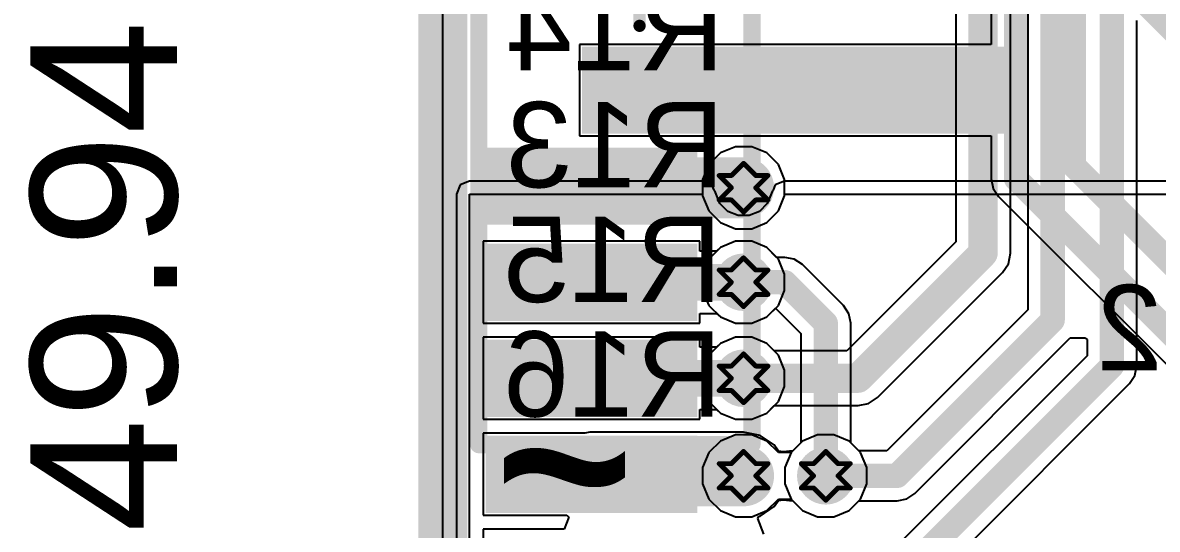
# Model space of a CAD drawing. Header units: inches. Extents: x -4 to 389, y 0 to 108.
# Drawn here: x -4.37 to 7.44, y 17.74 to 23.01 of the extents above; entities that cross this region are included whole.
import ezdxf

# ---------------------------------------------------------------- set-up
doc = ezdxf.new("R2010")
doc.units = ezdxf.units.IN
for name, color, linetype in [('Board Outline', 76, 'Continuous'), ('Bottom Layer', 5, 'Continuous'), ('Bottom Overlay', 54, 'Continuous'), ('Dimension', 6, 'Continuous'), ('Drill Drawing', 1, 'Continuous'), ('Signal_1', 16, 'Continuous'), ('Signal_2', 76, 'Continuous'), ('Top Layer', 1, 'Continuous'), ('Top Overlay', 2, 'Continuous'), ('Top Paste', 8, 'Continuous'), ('Top Solder', 216, 'Continuous'), ('Via Holes', 16, 'Continuous')]:
    doc.layers.add(name, color=color, linetype=linetype)
doc.styles.add('Arial', font='', dxfattribs={"height": 0.2})
doc.styles.add('Arial_Bold', font='', dxfattribs={"height": 0.2})
doc.styles.get('Arial').set_extended_font_data('Arial')
doc.styles.get('Arial_Bold').set_extended_font_data('Arial', bold=True)

msp = doc.modelspace()

# ---------------------------------------------------------------- hatches: boundary and pattern name
at = {"layer": 'Bottom Layer'}
h = msp.add_hatch(color=5, dxfattribs=at)
edge = h.paths.add_edge_path()
edge.add_arc((3.132, 21.294), 0.3, 0, 360)
h = msp.add_hatch(color=5, dxfattribs=at)
edge = h.paths.add_edge_path()
edge.add_arc((3.132, 20.31), 0.3, 0, 360)
h = msp.add_hatch(color=5, dxfattribs=at)
edge = h.paths.add_edge_path()
edge.add_arc((3.132, 19.31), 0.3, 0, 360)
h = msp.add_hatch(color=5, dxfattribs=at)
edge = h.paths.add_edge_path()
edge.add_arc((3.132, 18.294), 0.3, 0, 360)
h = msp.add_hatch(color=5, dxfattribs=at)
edge = h.paths.add_edge_path()
edge.add_arc((3.988, 18.294), 0.3, 0, 360)
at = {"layer": 'Signal_1'}
h = msp.add_hatch(color=16, dxfattribs=at)
edge = h.paths.add_edge_path()
edge.add_arc((3.132, 21.294), 0.3, 0, 360)
h = msp.add_hatch(color=16, dxfattribs=at)
edge = h.paths.add_edge_path()
edge.add_arc((3.132, 20.31), 0.3, 0, 360)
h = msp.add_hatch(color=16, dxfattribs=at)
edge = h.paths.add_edge_path()
edge.add_arc((3.132, 19.31), 0.3, 0, 360)
h = msp.add_hatch(color=16, dxfattribs=at)
edge = h.paths.add_edge_path()
edge.add_arc((3.132, 18.294), 0.3, 0, 360)
h = msp.add_hatch(color=16, dxfattribs=at)
edge = h.paths.add_edge_path()
edge.add_arc((3.988, 18.294), 0.3, 0, 360)
at = {"layer": 'Signal_2'}
h = msp.add_hatch(color=76, dxfattribs=at)
edge = h.paths.add_edge_path()
edge.add_arc((3.132, 21.294), 0.3, 0, 360)
h = msp.add_hatch(color=76, dxfattribs=at)
edge = h.paths.add_edge_path()
edge.add_arc((3.132, 20.31), 0.3, 0, 360)
h = msp.add_hatch(color=76, dxfattribs=at)
edge = h.paths.add_edge_path()
edge.add_arc((3.132, 19.31), 0.3, 0, 360)
h = msp.add_hatch(color=76, dxfattribs=at)
edge = h.paths.add_edge_path()
edge.add_arc((3.132, 18.294), 0.3, 0, 360)
h = msp.add_hatch(color=76, dxfattribs=at)
edge = h.paths.add_edge_path()
edge.add_arc((3.988, 18.294), 0.3, 0, 360)
at = {"layer": 'Top Layer'}
for points in [[(1.549, 21.96), (1.549, 22.66), (5.749, 22.66), (5.749, 21.96)], [(0.549, 21.01), (0.549, 21.61), (2.549, 21.61), (2.549, 21.01)], [(0.549, 20.01), (0.549, 20.61), (2.549, 20.61), (2.549, 20.01)], [(0.549, 19.01), (0.549, 19.61), (2.549, 19.61), (2.549, 19.01)], [(0.549, 18.01), (0.549, 18.61), (2.549, 18.61), (2.549, 18.01)]]:
    msp.add_hatch(color=1, dxfattribs=at).paths.add_polyline_path(points)
h = msp.add_hatch(color=1, dxfattribs=at)
edge = h.paths.add_edge_path()
edge.add_arc((3.132, 21.294), 0.3, 0, 360)
h = msp.add_hatch(color=1, dxfattribs=at)
edge = h.paths.add_edge_path()
edge.add_arc((3.132, 20.31), 0.3, 0, 360)
h = msp.add_hatch(color=1, dxfattribs=at)
edge = h.paths.add_edge_path()
edge.add_arc((3.132, 19.31), 0.3, 0, 360)
h = msp.add_hatch(color=1, dxfattribs=at)
edge = h.paths.add_edge_path()
edge.add_arc((3.132, 18.294), 0.3, 0, 360)
h = msp.add_hatch(color=1, dxfattribs=at)
edge = h.paths.add_edge_path()
edge.add_arc((3.988, 18.294), 0.3, 0, 360)
at = {"layer": 'Top Paste'}
for points in [[(1.549, 21.96), (1.549, 22.66), (5.749, 22.66), (5.749, 21.96)], [(0.549, 21.01), (0.549, 21.61), (2.549, 21.61), (2.549, 21.01)], [(0.549, 20.01), (0.549, 20.61), (2.549, 20.61), (2.549, 20.01)], [(0.549, 19.01), (0.549, 19.61), (2.549, 19.61), (2.549, 19.01)], [(0.549, 18.01), (0.549, 18.61), (2.549, 18.61), (2.549, 18.01)]]:
    msp.add_hatch(color=8, dxfattribs=at).paths.add_polyline_path(points)
at = {"layer": 'Top Solder'}
for points in [[(1.448, 21.858), (1.448, 22.762), (5.851, 22.762), (5.851, 21.858)], [(0.448, 20.908), (0.448, 21.712), (2.651, 21.712), (2.651, 20.908)], [(0.448, 19.908), (0.448, 20.712), (2.651, 20.712), (2.651, 19.908)], [(0.448, 18.908), (0.448, 19.712), (2.651, 19.712), (2.651, 18.908)], [(0.448, 17.908), (0.448, 18.712), (2.651, 18.712), (2.651, 17.908)]]:
    msp.add_hatch(color=216, dxfattribs=at).paths.add_polyline_path(points)
at = {"layer": 'Via Holes'}
h = msp.add_hatch(color=7, dxfattribs=at)
edge = h.paths.add_edge_path()
edge.add_arc((3.132, 21.294), 0.15, 0, 360)
h = msp.add_hatch(color=7, dxfattribs=at)
edge = h.paths.add_edge_path()
edge.add_arc((3.132, 20.31), 0.15, 0, 360)
h = msp.add_hatch(color=7, dxfattribs=at)
edge = h.paths.add_edge_path()
edge.add_arc((3.132, 19.31), 0.15, 0, 360)
h = msp.add_hatch(color=7, dxfattribs=at)
edge = h.paths.add_edge_path()
edge.add_arc((3.132, 18.294), 0.15, 0, 360)
h = msp.add_hatch(color=7, dxfattribs=at)
edge = h.paths.add_edge_path()
edge.add_arc((3.988, 18.294), 0.15, 0, 360)

# ---------------------------------------------------------------- linework, layer by layer
at = {"layer": 'Board Outline', "const_width": 0.508}
msp.add_lwpolyline([(0, 49.936), (0, 0)], dxfattribs=at)
at = {"layer": 'Bottom Layer'}
for p, q in [((0, 0), (0, 49.853)), ((0.182, 21.323), (0.142, 21.226)), ((0.279, 21.363), (0.182, 21.323)), ((2.705, 21.363), (0.279, 21.363)), ((2.802, 21.323), (2.705, 21.363)), ((2.824, 21.269), (2.802, 21.323)), ((2.832, 21.262), (2.824, 21.269)), ((3.439, 21.269), (3.432, 21.262)), ((3.461, 21.323), (3.439, 21.269)), ((3.559, 21.363), (3.461, 21.323)), ((10.025, 21.363), (3.559, 21.363)), ((0.142, 21.226), (0.142, 11.303)), ((0.279, 11.303), (0.279, 21.226)), ((0.279, 21.226), (2.705, 21.226)), ((2.705, 21.226), (2.705, 21.209)), ((2.705, 21.209), (2.77, 21.052)), ((2.886, 21.13), (2.832, 21.262)), ((3.432, 21.262), (3.377, 21.13)), ((3.494, 21.052), (3.559, 21.209)), ((3.559, 21.209), (3.559, 21.226)), ((3.559, 21.226), (10.025, 21.226)), ((2.77, 21.052), (2.89, 20.932)), ((2.968, 21.048), (2.886, 21.13)), ((3.074, 21.004), (2.968, 21.048)), ((3.296, 21.048), (3.189, 21.004)), ((3.377, 21.13), (3.296, 21.048)), ((3.373, 20.932), (3.494, 21.052)), ((2.89, 20.932), (3.047, 20.867)), ((3.189, 21.004), (3.074, 21.004)), ((3.217, 20.867), (3.373, 20.932)), ((3.047, 20.867), (3.217, 20.867)), ((3.047, 20.737), (2.89, 20.672)), ((3.217, 20.737), (3.047, 20.737)), ((3.373, 20.672), (3.217, 20.737)), ((2.89, 20.672), (2.77, 20.551)), ((3.476, 20.569), (3.373, 20.672)), ((3.561, 20.569), (3.476, 20.569)), ((3.66, 20.549), (3.561, 20.569)), ((2.77, 20.551), (2.705, 20.395)), ((3.744, 20.493), (3.66, 20.549)), ((4.171, 20.066), (3.744, 20.493)), ((2.705, 20.395), (2.705, 20.225)), ((2.705, 20.225), (2.77, 20.068)), ((2.77, 20.068), (2.89, 19.948)), ((3.373, 19.948), (3.465, 20.039)), ((3.465, 20.039), (3.729, 19.776)), ((4.227, 19.982), (4.171, 20.066)), ((4.247, 19.883), (4.227, 19.982)), ((2.89, 19.948), (3.047, 19.883)), ((3.047, 19.883), (3.217, 19.883)), ((3.217, 19.883), (3.373, 19.948)), ((4.247, 18.639), (4.247, 19.883)), ((3.047, 19.737), (2.89, 19.672)), ((3.217, 19.737), (3.047, 19.737)), ((3.373, 19.672), (3.217, 19.737)), ((3.729, 19.776), (3.729, 18.639)), ((2.89, 19.672), (2.77, 19.552)), ((3.494, 19.552), (3.373, 19.672)), ((2.77, 19.552), (2.705, 19.395)), ((3.559, 19.395), (3.494, 19.552)), ((2.705, 19.395), (2.705, 19.225)), ((3.559, 19.225), (3.559, 19.395)), ((2.705, 19.225), (2.77, 19.068)), ((3.494, 19.068), (3.559, 19.225)), ((2.77, 19.068), (2.89, 18.948)), ((3.373, 18.948), (3.494, 19.068)), ((2.89, 18.948), (3.047, 18.883)), ((3.217, 18.883), (3.373, 18.948)), ((3.047, 18.883), (3.217, 18.883)), ((3.047, 18.721), (2.89, 18.656)), ((3.217, 18.721), (3.047, 18.721)), ((3.373, 18.656), (3.217, 18.721)), ((2.89, 18.656), (2.77, 18.536)), ((3.494, 18.536), (3.373, 18.656)), ((3.729, 18.639), (3.626, 18.536)), ((4.35, 18.536), (4.247, 18.639)), ((2.77, 18.536), (2.705, 18.379)), ((3.626, 18.536), (3.494, 18.536)), ((4.415, 18.379), (4.35, 18.536)), ((2.705, 18.379), (2.705, 18.209)), ((4.415, 18.209), (4.415, 18.379)), ((2.705, 18.209), (2.77, 18.052)), ((4.35, 18.052), (4.415, 18.209)), ((2.77, 18.052), (2.89, 17.932)), ((3.373, 17.932), (3.494, 18.052)), ((3.494, 18.052), (3.626, 18.052)), ((3.626, 18.052), (3.746, 17.932)), ((4.23, 17.932), (4.35, 18.052)), ((2.89, 17.932), (3.047, 17.867)), ((3.047, 17.867), (3.217, 17.867)), ((3.217, 17.867), (3.373, 17.932)), ((3.746, 17.932), (3.903, 17.867)), ((3.903, 17.867), (4.073, 17.867)), ((4.073, 17.867), (4.23, 17.932))]:
    msp.add_line(p, q, dxfattribs=at)
at = {"layer": 'Bottom Layer', "const_width": 0.254}
for points in [[(3.132, 20.31), (3.561, 20.31)], [(3.561, 20.31), (3.988, 19.883)], [(3.988, 18.294), (3.988, 19.883)]]:
    msp.add_lwpolyline(points, dxfattribs=at)
at = {"layer": 'Bottom Layer', "const_width": 0.127}
for points in [[(3.068, 20.31, 1), (3.195, 20.31, 1)], [(3.498, 20.31, 1), (3.625, 20.31, 1)], [(3.498, 20.31, 1), (3.625, 20.31, 1)], [(3.924, 19.883, 1), (4.051, 19.883, 1)], [(3.924, 19.883, 1), (4.051, 19.883, 1)], [(3.924, 18.294, 1), (4.051, 18.294, 1)]]:
    msp.add_lwpolyline(points, format="xyb", close=True, dxfattribs=at)
at = {"layer": 'Bottom Overlay', "const_width": 0.178}
for points in [[(0.375, 18.618), (0.375, 27.28)], [(3.22, 18.618), (3.22, 27.28)], [(0.375, 18.618), (3.22, 18.618)]]:
    msp.add_lwpolyline(points, dxfattribs=at)
at = {"layer": 'Bottom Overlay', "const_width": 0.0889}
for points in [[(0.33, 18.618, 1), (0.419, 18.618, 1)], [(0.33, 18.618, 1), (0.419, 18.618, 1)], [(3.175, 18.618, 1), (3.264, 18.618, 1)], [(3.175, 18.618, 1), (3.264, 18.618, 1)]]:
    msp.add_lwpolyline(points, format="xyb", close=True, dxfattribs=at)
at = {"layer": 'Dimension', "const_width": 0.254}
msp.add_lwpolyline([(0, 0.508), (0, 53.289)], dxfattribs=at)
at = {"layer": 'Drill Drawing', "const_width": 0.0508}
for points in [[(3.005, 21.421), (3.132, 21.548)], [(3.132, 21.548), (3.259, 21.421)], [(2.878, 21.421), (3.005, 21.294)], [(2.878, 21.421), (3.005, 21.421)], [(3.259, 21.421), (3.386, 21.421)], [(3.259, 21.294), (3.386, 21.421)], [(2.878, 21.167), (3.005, 21.294)], [(3.259, 21.294), (3.386, 21.167)], [(2.878, 21.167), (3.005, 21.167)], [(3.005, 21.167), (3.132, 21.04)], [(3.132, 21.04), (3.259, 21.167)], [(3.259, 21.167), (3.386, 21.167)], [(3.005, 20.437), (3.132, 20.564)], [(3.132, 20.564), (3.259, 20.437)], [(2.878, 20.437), (3.005, 20.31)], [(2.878, 20.437), (3.005, 20.437)], [(3.259, 20.437), (3.386, 20.437)], [(3.259, 20.31), (3.386, 20.437)], [(2.878, 20.183), (3.005, 20.31)], [(3.259, 20.31), (3.386, 20.183)], [(2.878, 20.183), (3.005, 20.183)], [(3.005, 20.183), (3.132, 20.056)], [(3.132, 20.056), (3.259, 20.183)], [(3.259, 20.183), (3.386, 20.183)], [(3.005, 19.437), (3.132, 19.564)], [(3.132, 19.564), (3.259, 19.437)], [(2.878, 19.437), (3.005, 19.31)], [(2.878, 19.437), (3.005, 19.437)], [(3.259, 19.437), (3.386, 19.437)], [(3.259, 19.31), (3.386, 19.437)], [(2.878, 19.183), (3.005, 19.31)], [(3.259, 19.31), (3.386, 19.183)], [(2.878, 19.183), (3.005, 19.183)], [(3.005, 19.183), (3.132, 19.056)], [(3.132, 19.056), (3.259, 19.183)], [(3.259, 19.183), (3.386, 19.183)], [(3.005, 18.421), (3.132, 18.548)], [(3.132, 18.548), (3.259, 18.421)], [(3.861, 18.421), (3.988, 18.548)], [(3.988, 18.548), (4.115, 18.421)], [(2.878, 18.421), (3.005, 18.294)], [(2.878, 18.421), (3.005, 18.421)], [(3.259, 18.421), (3.386, 18.421)], [(3.259, 18.294), (3.386, 18.421)], [(3.734, 18.421), (3.861, 18.294)], [(3.734, 18.421), (3.861, 18.421)], [(4.115, 18.421), (4.242, 18.421)], [(4.115, 18.294), (4.242, 18.421)], [(2.878, 18.167), (3.005, 18.294)], [(3.259, 18.294), (3.386, 18.167)], [(3.734, 18.167), (3.861, 18.294)], [(4.115, 18.294), (4.242, 18.167)], [(2.878, 18.167), (3.005, 18.167)], [(3.005, 18.167), (3.132, 18.04)], [(3.132, 18.04), (3.259, 18.167)], [(3.259, 18.167), (3.386, 18.167)], [(3.734, 18.167), (3.861, 18.167)], [(3.861, 18.167), (3.988, 18.04)], [(3.988, 18.04), (4.115, 18.167)], [(4.115, 18.167), (4.242, 18.167)]]:
    msp.add_lwpolyline(points, dxfattribs=at)
at = {"layer": 'Drill Drawing', "const_width": 0.0254}
for points in [[(3.119, 21.548, 1), (3.144, 21.548, 1)], [(3.119, 21.548, 1), (3.144, 21.548, 1)], [(2.865, 21.421, 1), (2.89, 21.421, 1)], [(2.865, 21.421, 1), (2.89, 21.421, 1)], [(2.992, 21.421, 1), (3.017, 21.421, 1)], [(2.992, 21.421, 1), (3.017, 21.421, 1)], [(3.246, 21.421, 1), (3.271, 21.421, 1)], [(3.246, 21.421, 1), (3.271, 21.421, 1)], [(3.373, 21.421, 1), (3.398, 21.421, 1)], [(3.373, 21.421, 1), (3.398, 21.421, 1)], [(2.992, 21.294, 1), (3.017, 21.294, 1)], [(2.992, 21.294, 1), (3.017, 21.294, 1)], [(3.246, 21.294, 1), (3.271, 21.294, 1)], [(3.246, 21.294, 1), (3.271, 21.294, 1)], [(2.865, 21.167, 1), (2.89, 21.167, 1)], [(2.865, 21.167, 1), (2.89, 21.167, 1)], [(2.992, 21.167, 1), (3.017, 21.167, 1)], [(2.992, 21.167, 1), (3.017, 21.167, 1)], [(3.246, 21.167, 1), (3.271, 21.167, 1)], [(3.246, 21.167, 1), (3.271, 21.167, 1)], [(3.373, 21.167, 1), (3.398, 21.167, 1)], [(3.373, 21.167, 1), (3.398, 21.167, 1)], [(3.119, 21.04, 1), (3.144, 21.04, 1)], [(3.119, 21.04, 1), (3.144, 21.04, 1)], [(3.119, 20.564, 1), (3.144, 20.564, 1)], [(3.119, 20.564, 1), (3.144, 20.564, 1)], [(2.865, 20.437, 1), (2.89, 20.437, 1)], [(2.865, 20.437, 1), (2.89, 20.437, 1)], [(2.992, 20.437, 1), (3.017, 20.437, 1)], [(2.992, 20.437, 1), (3.017, 20.437, 1)], [(3.246, 20.437, 1), (3.271, 20.437, 1)], [(3.246, 20.437, 1), (3.271, 20.437, 1)], [(3.373, 20.437, 1), (3.398, 20.437, 1)], [(3.373, 20.437, 1), (3.398, 20.437, 1)], [(2.992, 20.31, 1), (3.017, 20.31, 1)], [(2.992, 20.31, 1), (3.017, 20.31, 1)], [(3.246, 20.31, 1), (3.271, 20.31, 1)], [(3.246, 20.31, 1), (3.271, 20.31, 1)], [(2.865, 20.183, 1), (2.89, 20.183, 1)], [(2.865, 20.183, 1), (2.89, 20.183, 1)], [(2.992, 20.183, 1), (3.017, 20.183, 1)], [(2.992, 20.183, 1), (3.017, 20.183, 1)], [(3.246, 20.183, 1), (3.271, 20.183, 1)], [(3.246, 20.183, 1), (3.271, 20.183, 1)], [(3.373, 20.183, 1), (3.398, 20.183, 1)], [(3.373, 20.183, 1), (3.398, 20.183, 1)], [(3.119, 20.056, 1), (3.144, 20.056, 1)], [(3.119, 20.056, 1), (3.144, 20.056, 1)], [(3.119, 19.564, 1), (3.144, 19.564, 1)], [(3.119, 19.564, 1), (3.144, 19.564, 1)], [(2.865, 19.437, 1), (2.89, 19.437, 1)], [(2.865, 19.437, 1), (2.89, 19.437, 1)], [(2.992, 19.437, 1), (3.017, 19.437, 1)], [(2.992, 19.437, 1), (3.017, 19.437, 1)], [(3.246, 19.437, 1), (3.271, 19.437, 1)], [(3.246, 19.437, 1), (3.271, 19.437, 1)], [(3.373, 19.437, 1), (3.398, 19.437, 1)], [(3.373, 19.437, 1), (3.398, 19.437, 1)], [(2.992, 19.31, 1), (3.017, 19.31, 1)], [(2.992, 19.31, 1), (3.017, 19.31, 1)], [(3.246, 19.31, 1), (3.271, 19.31, 1)], [(3.246, 19.31, 1), (3.271, 19.31, 1)], [(2.865, 19.183, 1), (2.89, 19.183, 1)], [(2.865, 19.183, 1), (2.89, 19.183, 1)], [(2.992, 19.183, 1), (3.017, 19.183, 1)], [(2.992, 19.183, 1), (3.017, 19.183, 1)], [(3.246, 19.183, 1), (3.271, 19.183, 1)], [(3.246, 19.183, 1), (3.271, 19.183, 1)], [(3.373, 19.183, 1), (3.398, 19.183, 1)], [(3.373, 19.183, 1), (3.398, 19.183, 1)], [(3.119, 19.056, 1), (3.144, 19.056, 1)], [(3.119, 19.056, 1), (3.144, 19.056, 1)], [(3.119, 18.548, 1), (3.144, 18.548, 1)], [(3.119, 18.548, 1), (3.144, 18.548, 1)], [(3.975, 18.548, 1), (4, 18.548, 1)], [(3.975, 18.548, 1), (4, 18.548, 1)], [(2.865, 18.421, 1), (2.89, 18.421, 1)], [(2.865, 18.421, 1), (2.89, 18.421, 1)], [(2.992, 18.421, 1), (3.017, 18.421, 1)], [(2.992, 18.421, 1), (3.017, 18.421, 1)], [(3.246, 18.421, 1), (3.271, 18.421, 1)], [(3.246, 18.421, 1), (3.271, 18.421, 1)], [(3.373, 18.421, 1), (3.398, 18.421, 1)], [(3.373, 18.421, 1), (3.398, 18.421, 1)], [(3.721, 18.421, 1), (3.747, 18.421, 1)], [(3.721, 18.421, 1), (3.747, 18.421, 1)], [(3.848, 18.421, 1), (3.873, 18.421, 1)], [(3.848, 18.421, 1), (3.873, 18.421, 1)], [(4.102, 18.421, 1), (4.128, 18.421, 1)], [(4.102, 18.421, 1), (4.128, 18.421, 1)], [(4.229, 18.421, 1), (4.255, 18.421, 1)], [(4.229, 18.421, 1), (4.255, 18.421, 1)], [(2.992, 18.294, 1), (3.017, 18.294, 1)], [(2.992, 18.294, 1), (3.017, 18.294, 1)], [(3.246, 18.294, 1), (3.271, 18.294, 1)], [(3.246, 18.294, 1), (3.271, 18.294, 1)], [(3.848, 18.294, 1), (3.873, 18.294, 1)], [(3.848, 18.294, 1), (3.873, 18.294, 1)], [(4.102, 18.294, 1), (4.128, 18.294, 1)], [(4.102, 18.294, 1), (4.128, 18.294, 1)], [(2.865, 18.167, 1), (2.89, 18.167, 1)], [(2.865, 18.167, 1), (2.89, 18.167, 1)], [(2.992, 18.167, 1), (3.017, 18.167, 1)], [(2.992, 18.167, 1), (3.017, 18.167, 1)], [(3.246, 18.167, 1), (3.271, 18.167, 1)], [(3.246, 18.167, 1), (3.271, 18.167, 1)], [(3.373, 18.167, 1), (3.398, 18.167, 1)], [(3.373, 18.167, 1), (3.398, 18.167, 1)], [(3.721, 18.167, 1), (3.747, 18.167, 1)], [(3.721, 18.167, 1), (3.747, 18.167, 1)], [(3.848, 18.167, 1), (3.873, 18.167, 1)], [(3.848, 18.167, 1), (3.873, 18.167, 1)], [(4.102, 18.167, 1), (4.128, 18.167, 1)], [(4.102, 18.167, 1), (4.128, 18.167, 1)], [(4.229, 18.167, 1), (4.255, 18.167, 1)], [(4.229, 18.167, 1), (4.255, 18.167, 1)], [(3.119, 18.04, 1), (3.144, 18.04, 1)], [(3.119, 18.04, 1), (3.144, 18.04, 1)], [(3.975, 18.04, 1), (4, 18.04, 1)], [(3.975, 18.04, 1), (4, 18.04, 1)]]:
    msp.add_lwpolyline(points, format="xyb", close=True, dxfattribs=at)
at = {"layer": 'Signal_1'}
for p, q in [((0, 0), (0, 49.853)), ((2.89, 21.656), (2.77, 21.536)), ((3.047, 21.721), (2.89, 21.656)), ((3.217, 21.721), (3.047, 21.721)), ((3.373, 21.656), (3.217, 21.721)), ((3.494, 21.536), (3.373, 21.656)), ((2.77, 21.536), (2.705, 21.379)), ((3.559, 21.379), (3.494, 21.536)), ((2.705, 21.379), (2.705, 21.209)), ((3.559, 21.209), (3.559, 21.379)), ((2.705, 21.209), (2.77, 21.052)), ((3.494, 21.052), (3.559, 21.209)), ((2.77, 21.052), (2.89, 20.932)), ((3.373, 20.932), (3.494, 21.052)), ((2.89, 20.932), (3.047, 20.867)), ((3.217, 20.867), (3.373, 20.932)), ((3.047, 20.867), (3.217, 20.867)), ((3.047, 20.737), (2.89, 20.672)), ((3.217, 20.737), (3.047, 20.737)), ((3.373, 20.672), (3.217, 20.737)), ((2.89, 20.672), (2.77, 20.551)), ((3.494, 20.551), (3.373, 20.672)), ((2.77, 20.551), (2.705, 20.395)), ((3.559, 20.395), (3.494, 20.551)), ((2.705, 20.395), (2.705, 20.225)), ((3.559, 20.225), (3.559, 20.395)), ((2.705, 20.225), (2.77, 20.068)), ((3.494, 20.068), (3.559, 20.225)), ((2.77, 20.068), (2.89, 19.948)), ((3.373, 19.948), (3.494, 20.068)), ((2.89, 19.948), (3.047, 19.883)), ((3.047, 19.883), (3.217, 19.883)), ((3.217, 19.883), (3.373, 19.948)), ((3.047, 19.737), (2.89, 19.672)), ((3.217, 19.737), (3.047, 19.737)), ((3.373, 19.672), (3.217, 19.737)), ((2.89, 19.672), (2.77, 19.552)), ((3.494, 19.552), (3.373, 19.672)), ((2.77, 19.552), (2.705, 19.395)), ((3.559, 19.395), (3.494, 19.552)), ((2.705, 19.395), (2.705, 19.225)), ((3.559, 19.225), (3.559, 19.395)), ((2.705, 19.225), (2.77, 19.068)), ((3.494, 19.068), (3.559, 19.225)), ((2.77, 19.068), (2.89, 18.948)), ((3.373, 18.948), (3.494, 19.068)), ((2.89, 18.948), (3.047, 18.883)), ((3.217, 18.883), (3.373, 18.948)), ((3.047, 18.883), (3.217, 18.883)), ((3.903, 18.721), (3.746, 18.656)), ((4.073, 18.721), (3.903, 18.721)), ((4.23, 18.656), (4.073, 18.721)), ((3.746, 18.656), (3.626, 18.536)), ((4.35, 18.536), (4.23, 18.656)), ((3.626, 18.536), (3.561, 18.379)), ((4.415, 18.379), (4.35, 18.536)), ((3.561, 18.379), (3.561, 18.209)), ((4.415, 18.209), (4.415, 18.379)), ((3.561, 18.209), (3.626, 18.052)), ((4.35, 18.052), (4.415, 18.209)), ((3.626, 18.052), (3.746, 17.932)), ((4.23, 17.932), (4.35, 18.052)), ((3.746, 17.932), (3.903, 17.867)), ((3.903, 17.867), (4.073, 17.867)), ((4.073, 17.867), (4.23, 17.932))]:
    msp.add_line(p, q, dxfattribs=at)
at = {"layer": 'Signal_2'}
for p, q in [((0, 0), (0, 49.853)), ((5.341, 23.75), (5.341, 20.73)), ((5.911, 20.612), (5.911, 23.632)), ((6.091, 23.419), (6.091, 20.021)), ((7.226, 19.438), (7.226, 23.034)), ((2.89, 21.656), (2.77, 21.536)), ((3.047, 21.721), (2.89, 21.656)), ((3.217, 21.721), (3.047, 21.721)), ((3.373, 21.656), (3.217, 21.721)), ((3.494, 21.536), (3.373, 21.656)), ((2.77, 21.536), (2.705, 21.379)), ((3.559, 21.379), (3.494, 21.536)), ((2.705, 21.379), (2.705, 21.209)), ((3.559, 21.209), (3.559, 21.379)), ((2.705, 21.209), (2.77, 21.052)), ((3.494, 21.052), (3.559, 21.209)), ((2.77, 21.052), (2.89, 20.932)), ((3.373, 20.932), (3.494, 21.052)), ((2.89, 20.932), (3.047, 20.867)), ((3.217, 20.867), (3.373, 20.932)), ((3.047, 20.867), (3.217, 20.867)), ((3.047, 20.737), (2.89, 20.672)), ((3.217, 20.737), (3.047, 20.737)), ((3.373, 20.672), (3.217, 20.737)), ((5.341, 20.73), (4.206, 19.595)), ((2.89, 20.672), (2.77, 20.551)), ((3.494, 20.551), (3.373, 20.672)), ((5.889, 20.503), (5.911, 20.612)), ((2.77, 20.551), (2.705, 20.395)), ((3.559, 20.395), (3.494, 20.551)), ((5.827, 20.41), (5.889, 20.503)), ((2.705, 20.395), (2.705, 20.225)), ((3.559, 20.225), (3.559, 20.395)), ((4.526, 19.109), (5.827, 20.41)), ((5.827, 20.41), (5.827, 20.41)), ((2.705, 20.225), (2.77, 20.068)), ((3.494, 20.068), (3.559, 20.225)), ((2.77, 20.068), (2.89, 19.948)), ((3.373, 19.948), (3.494, 20.068)), ((6.091, 20.021), (4.623, 18.553)), ((2.89, 19.948), (3.047, 19.883)), ((3.047, 19.883), (3.217, 19.883)), ((3.217, 19.883), (3.373, 19.948)), ((3.047, 19.737), (2.89, 19.672)), ((3.217, 19.737), (3.047, 19.737)), ((3.373, 19.672), (3.217, 19.737)), ((4.914, 18.111), (6.533, 19.73)), ((6.533, 19.73), (6.686, 19.73)), ((6.686, 19.73), (6.708, 19.714)), ((2.89, 19.672), (2.77, 19.552)), ((3.451, 19.595), (3.373, 19.672)), ((6.708, 19.714), (6.708, 19.545)), ((2.77, 19.552), (2.705, 19.395)), ((4.206, 19.595), (3.451, 19.595)), ((6.708, 19.545), (4.731, 17.569)), ((2.705, 19.395), (2.705, 19.225)), ((7.206, 19.339), (7.226, 19.438)), ((7.15, 19.255), (7.206, 19.339)), ((2.705, 19.225), (2.77, 19.068)), ((5.022, 17.127), (7.15, 19.255)), ((2.77, 19.068), (2.89, 18.948)), ((3.373, 18.948), (3.451, 19.025)), ((3.451, 19.025), (4.324, 19.025)), ((4.324, 19.025), (4.433, 19.047)), ((4.324, 19.025), (4.324, 19.025)), ((4.433, 19.047), (4.526, 19.109)), ((2.89, 18.948), (3.047, 18.883)), ((3.217, 18.883), (3.373, 18.948)), ((3.047, 18.883), (3.217, 18.883)), ((3.903, 18.721), (3.746, 18.656)), ((4.073, 18.721), (3.903, 18.721)), ((4.23, 18.656), (4.073, 18.721)), ((3.746, 18.656), (3.626, 18.536)), ((4.333, 18.553), (4.23, 18.656)), ((4.623, 18.553), (4.333, 18.553)), ((3.626, 18.536), (3.561, 18.379)), ((3.561, 18.379), (3.561, 18.209)), ((3.561, 18.209), (3.626, 18.052)), ((4.83, 18.055), (4.914, 18.111)), ((3.626, 18.052), (3.746, 17.932)), ((4.23, 17.932), (4.333, 18.035)), ((4.333, 18.035), (4.73, 18.035)), ((4.73, 18.035), (4.83, 18.055)), ((3.746, 17.932), (3.903, 17.867)), ((3.903, 17.867), (4.073, 17.867)), ((4.073, 17.867), (4.23, 17.932))]:
    msp.add_line(p, q, dxfattribs=at)
for points, const_width in [([(5.626, 20.612), (5.626, 23.75)], 0.305), ([(6.35, 19.914), (6.35, 23.419)], 0.254), ([(6.967, 19.438), (6.967, 23.141)], 0.254), ([(4.324, 19.31), (5.626, 20.612)], 0.305), ([(4.73, 18.294), (6.35, 19.914)], 0.254), ([(4.838, 17.31), (6.967, 19.438)], 0.254), ([(3.132, 19.31), (4.324, 19.31)], 0.305), ([(3.988, 18.294), (4.73, 18.294)], 0.254)]:
    msp.add_lwpolyline(points, dxfattribs=dict(at, const_width=const_width))
for points, const_width in [([(5.55, 20.612, 1), (5.702, 20.612, 1)], 0.152), ([(5.55, 20.612, 1), (5.702, 20.612, 1)], 0.152), ([(6.286, 19.914, 1), (6.413, 19.914, 1)], 0.127), ([(6.286, 19.914, 1), (6.413, 19.914, 1)], 0.127), ([(6.903, 19.438, 1), (7.03, 19.438, 1)], 0.127), ([(6.903, 19.438, 1), (7.03, 19.438, 1)], 0.127), ([(3.055, 19.31, 1), (3.208, 19.31, 1)], 0.152), ([(4.248, 19.31, 1), (4.4, 19.31, 1)], 0.152), ([(4.248, 19.31, 1), (4.4, 19.31, 1)], 0.152), ([(3.924, 18.294, 1), (4.051, 18.294, 1)], 0.127), ([(4.667, 18.294, 1), (4.794, 18.294, 1)], 0.127), ([(4.667, 18.294, 1), (4.794, 18.294, 1)], 0.127)]:
    msp.add_lwpolyline(points, format="xyb", close=True, dxfattribs=dict(at, const_width=const_width))
at = {"layer": 'Top Layer'}
for p, q in [((0, 0), (0, 49.853)), ((5.711, 30.42), (5.711, 22.787)), ((5.711, 22.787), (1.422, 22.787)), ((1.422, 22.787), (1.422, 21.833)), ((1.422, 21.833), (5.711, 21.833)), ((5.711, 21.833), (5.711, 21.386)), ((5.711, 21.386), (5.731, 21.287)), ((5.731, 21.287), (5.787, 21.203)), ((5.787, 21.203), (8.631, 18.359)), ((2.676, 20.737), (0.422, 20.737)), ((0.422, 20.737), (0.422, 19.883)), ((2.676, 20.633), (2.676, 20.737)), ((3.047, 20.737), (2.89, 20.672)), ((3.217, 20.737), (3.047, 20.737)), ((3.373, 20.672), (3.217, 20.737)), ((2.851, 20.633), (2.676, 20.633)), ((2.89, 20.672), (2.851, 20.633)), ((3.494, 20.551), (3.373, 20.672)), ((3.559, 20.395), (3.494, 20.551)), ((3.559, 20.225), (3.559, 20.395)), ((3.494, 20.068), (3.559, 20.225)), ((2.676, 19.883), (2.676, 19.986)), ((2.676, 19.986), (2.851, 19.986)), ((2.851, 19.986), (2.89, 19.948)), ((3.373, 19.948), (3.494, 20.068)), ((0.422, 19.883), (2.676, 19.883)), ((2.89, 19.948), (3.047, 19.883)), ((3.047, 19.883), (3.217, 19.883)), ((3.217, 19.883), (3.373, 19.948)), ((2.676, 19.737), (0.422, 19.737)), ((0.422, 19.737), (0.422, 18.883)), ((2.676, 19.634), (2.676, 19.737)), ((3.047, 19.737), (2.89, 19.672)), ((3.217, 19.737), (3.047, 19.737)), ((3.373, 19.672), (3.217, 19.737)), ((2.851, 19.634), (2.676, 19.634)), ((2.89, 19.672), (2.851, 19.634)), ((3.494, 19.552), (3.373, 19.672)), ((3.559, 19.395), (3.494, 19.552)), ((3.559, 19.225), (3.559, 19.395)), ((3.494, 19.068), (3.559, 19.225)), ((3.373, 18.948), (3.494, 19.068)), ((2.676, 18.883), (2.676, 18.986)), ((2.676, 18.986), (2.851, 18.986)), ((2.851, 18.986), (2.89, 18.948)), ((2.89, 18.948), (3.047, 18.883)), ((3.217, 18.883), (3.373, 18.948)), ((0.422, 18.883), (2.676, 18.883)), ((3.047, 18.883), (3.217, 18.883)), ((1.479, 18.737), (0.422, 18.737)), ((0.422, 18.737), (0.422, 17.883)), ((1.531, 18.747), (1.479, 18.737)), ((3.132, 18.747), (1.531, 18.747)), ((3.305, 18.713), (3.132, 18.747)), ((3.452, 18.615), (3.305, 18.713)), ((3.903, 18.721), (3.746, 18.656)), ((4.073, 18.721), (3.903, 18.721)), ((4.23, 18.656), (4.073, 18.721)), ((3.495, 18.551), (3.452, 18.615)), ((3.544, 18.545), (3.495, 18.551)), ((3.645, 18.555), (3.544, 18.545)), ((3.746, 18.656), (3.645, 18.555)), ((4.35, 18.536), (4.23, 18.656)), ((4.415, 18.379), (4.35, 18.536)), ((4.415, 18.209), (4.415, 18.379)), ((4.35, 18.052), (4.415, 18.209)), ((3.305, 17.875), (3.452, 17.974)), ((3.452, 17.974), (3.495, 18.037)), ((3.495, 18.037), (3.544, 18.043)), ((3.544, 18.043), (3.645, 18.033)), ((3.645, 18.033), (3.746, 17.932)), ((4.23, 17.932), (4.35, 18.052)), ((0.422, 17.883), (1.291, 17.883)), ((1.312, 17.864), (1.264, 17.737)), ((1.291, 17.883), (1.312, 17.864)), ((3.28, 17.848), (3.291, 17.873)), ((3.342, 17.685), (3.28, 17.848)), ((3.291, 17.873), (3.305, 17.875)), ((3.746, 17.932), (3.903, 17.867)), ((3.903, 17.867), (4.073, 17.867)), ((4.073, 17.867), (4.23, 17.932)), ((1.264, 17.737), (0.422, 17.737)), ((0.422, 17.737), (0.422, 16.883))]:
    msp.add_line(p, q, dxfattribs=at)
for points, const_width in [([(5.97, 22.763), (5.97, 30.797)], 0.254), ([(6.57, 21.523), (6.57, 27.834)], 0.254), ([(7.24, 23.296), (8.212, 22.324)], 0.254), ([(5.97, 22.763), (5.978, 22.755)], 0.254), ([(5.978, 21.865), (5.978, 22.755)], 0.254), ([(5.97, 21.858), (5.978, 21.865)], 0.254), ([(5.97, 21.386), (5.97, 21.858)], 0.254), ([(6.57, 21.523), (9.169, 18.923)], 0.254), ([(2.437, 21.294), (3.132, 21.294)], 0.635), ([(5.97, 21.386), (8.814, 18.542)], 0.254), ([(1.514, 20.31), (3.132, 20.31)], 0.381), ([(1.514, 19.31), (3.157, 19.31)], 0.381), ([(1.531, 18.294), (3.132, 18.294)], 0.635)]:
    msp.add_lwpolyline(points, dxfattribs=dict(at, const_width=const_width))
for points, const_width in [([(5.907, 22.763, 1), (6.034, 22.763, 1)], 0.127), ([(5.907, 22.763, 1), (6.034, 22.763, 1)], 0.127), ([(5.914, 22.755, 1), (6.041, 22.755, 1)], 0.127), ([(5.914, 22.755, 1), (6.041, 22.755, 1)], 0.127), ([(5.907, 21.858, 1), (6.034, 21.858, 1)], 0.127), ([(5.907, 21.858, 1), (6.034, 21.858, 1)], 0.127), ([(5.914, 21.865, 1), (6.041, 21.865, 1)], 0.127), ([(5.914, 21.865, 1), (6.041, 21.865, 1)], 0.127), ([(6.506, 21.523, 1), (6.633, 21.523, 1)], 0.127), ([(6.506, 21.523, 1), (6.633, 21.523, 1)], 0.127), ([(2.279, 21.294, 1), (2.596, 21.294, 1)], 0.318), ([(2.973, 21.294, 1), (3.29, 21.294, 1)], 0.318), ([(5.907, 21.386, 1), (6.034, 21.386, 1)], 0.127), ([(5.907, 21.386, 1), (6.034, 21.386, 1)], 0.127), ([(1.419, 20.31, 1), (1.609, 20.31, 1)], 0.191), ([(3.036, 20.31, 1), (3.227, 20.31, 1)], 0.191), ([(1.419, 19.31, 1), (1.609, 19.31, 1)], 0.191), ([(3.062, 19.31, 1), (3.252, 19.31, 1)], 0.191), ([(1.372, 18.294, 1), (1.689, 18.294, 1)], 0.318), ([(2.973, 18.294, 1), (3.29, 18.294, 1)], 0.318)]:
    msp.add_lwpolyline(points, format="xyb", close=True, dxfattribs=dict(at, const_width=const_width))
at = {"layer": 'Top Overlay', "const_width": 0.127}
msp.add_lwpolyline([(2.049, 22.98), (2.049, 24.11)], dxfattribs=at)
at = {"layer": 'Top Overlay', "const_width": 0.0635}
msp.add_lwpolyline([(2.017, 22.98, 1), (2.081, 22.98, 1)], format="xyb", close=True, dxfattribs=at)

# ---------------------------------------------------------------- texts
at = {"layer": 'Bottom Overlay', "style": 'Arial', "text_generation_flag": 2}
for s, p in [('R14', (2.934, 22.517)), ('R13', (2.934, 21.298)), ('R15', (2.908, 20.104)), ('Q2', (8.462, 19.393)), ('R16', (2.908, 18.91))]:
    msp.add_text(s, height=0.889, dxfattribs=at).set_placement(p)
at = {"layer": 'Bottom Overlay', "style": 'Arial_Bold'}
msp.add_text('~', height=1.778, dxfattribs=at).set_placement((0.54, 17.525))
at = {"layer": 'Dimension', "style": 'Arial'}
msp.add_text('49.94 (mm)', height=1.524, rotation=90, dxfattribs=at).set_placement((-2.769, 17.706))

doc.saveas('drawing.dxf')
